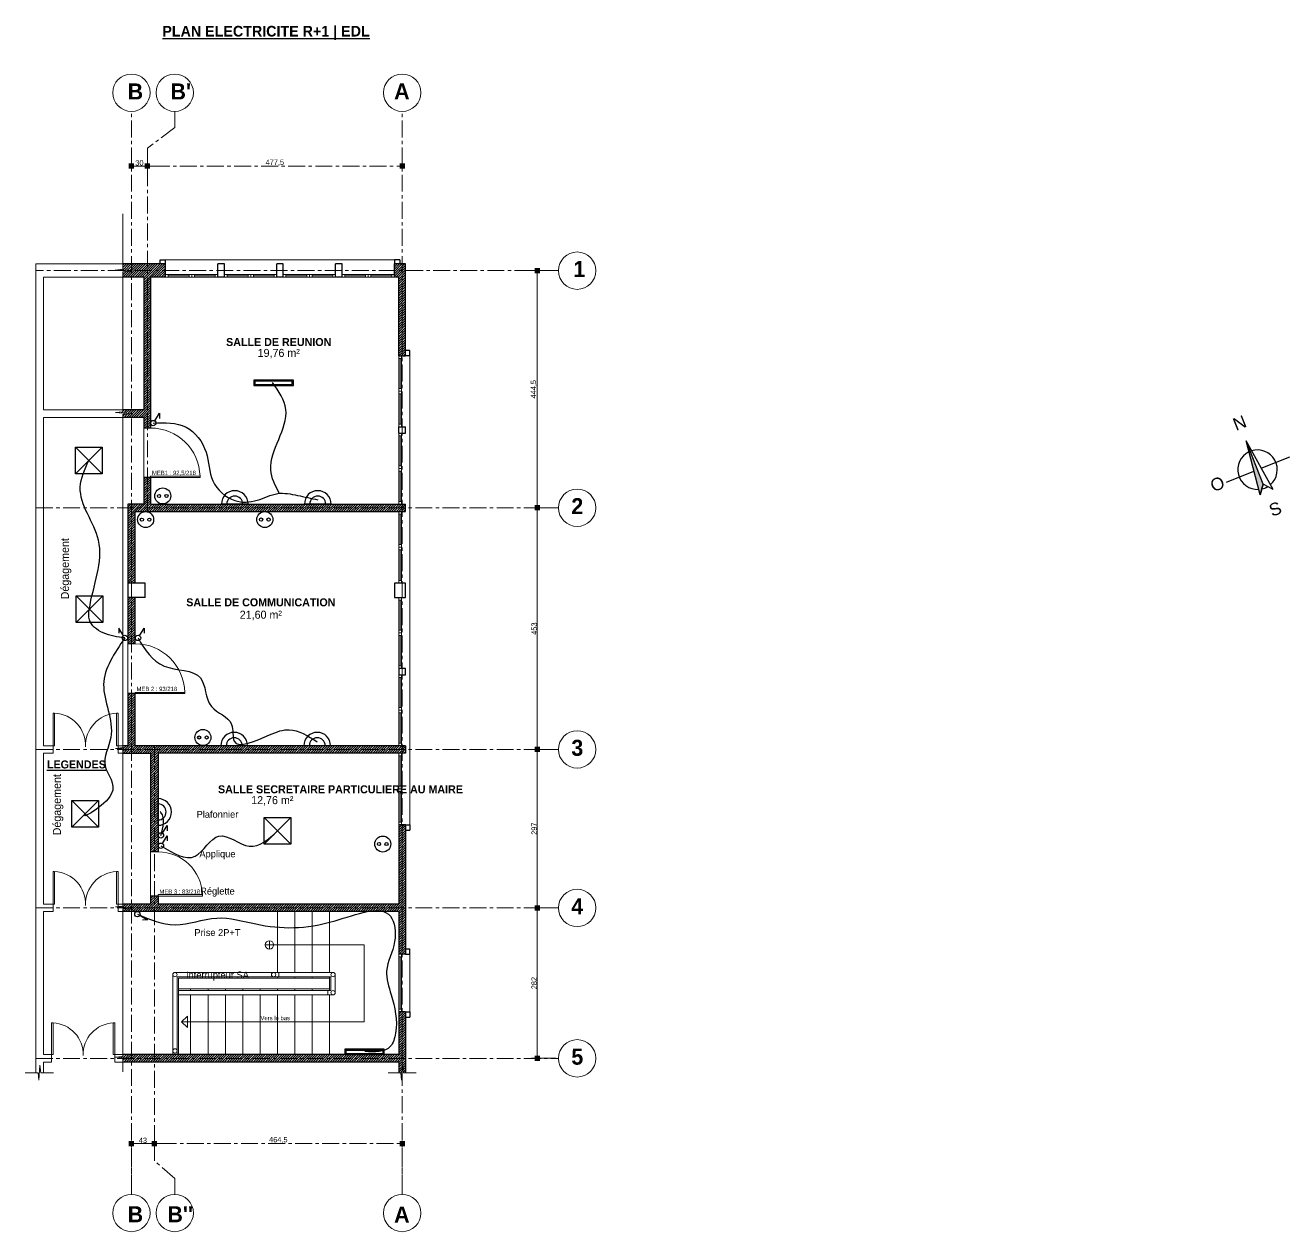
# Model space of a CAD drawing. Header units: centimetres. Extents: x -15293 to 11572, y -4790 to 2619.
# Drawn here: x -4215 to -1844, y -719 to 1542 of the extents above; entities that cross this region are included whole.
import ezdxf

# ---------------------------------------------------------------- set-up
doc = ezdxf.new("R2010")
doc.units = ezdxf.units.CM
doc.linetypes.add('Axe', pattern=[1093.611073, 529.166651, -211.666656, 141.111112, -211.666656])
doc.linetypes.add('CENTER', pattern=[50.8, 31.75, -6.35, 6.35, -6.35])
doc.layers.get('0').update_dxf_attribs({"lineweight": 0})
for name, color, linetype, lineweight in [('Escalier', 7, 'Continuous', 9), ('Mur', 7, 'Continuous', 30), ('Partie coupée', 7, 'Continuous', 30), ('Poteaux', 7, 'Continuous', 30), ('Symbole de rupture', 6, 'Continuous', 0), ('TSJ_ELECTRICITE', 17, 'Continuous', 30), ('TSJ_MENUISERIE', 150, 'Continuous', 15), ('TSJ_MUR', 1, 'Continuous', 30), ('TSJ_VUE', 5, 'Continuous', 13)]:
    doc.layers.add(name, color=color, linetype=linetype, lineweight=lineweight)
for name, color, linetype in [('Fenêtre', 132, 'Continuous'), ('Garde corps métallique', 20, 'Continuous'), ('Ligne de foulée', 7, 'Continuous'), ('MArque de rupture', 7, 'Continuous'), ('Orientation', 7, 'Continuous'), ('TSJ_LEGENDE', 6, 'Continuous'), ('TSJ_TEXTE', 6, 'Continuous')]:
    doc.layers.add(name, color=color, linetype=linetype)
for name, color, linetype, lineweight, true_color in [('Partie Non étudiée', 7, 'Continuous', 0, 0xa8a8a8), ('TSJ_AXE', 7, 'CENTER', 0, 0xb80000), ('TSJ_DEPOSE', 7, 'Continuous', 30, 0xff8a8a), ('TSJ_HACHURE', 7, 'Axe', 0, 0x969696)]:
    doc.layers.add(name, color=color, linetype=linetype, lineweight=lineweight, true_color=true_color)
doc.styles.add('Arial', font='arial.ttf')
doc.styles.get("Standard").update_dxf_attribs({"font": 'GOTHIC.TTF'})
doc.dimstyles.new('Axe cotation', dxfattribs={"dimtxt": 10, "dimasz": 10, "dimexe": 10.625, "dimexo": 5, "dimtad": 1, "dimtxsty": 'Standard', "dimblk": 'BOXFILLED', "dimcen": 8, "dimadec": 0, "dimazin": 0, "dimtfac": 1, "dimtmove": 0, "dimatfit": 3, "dimldrblk": 'BOXFILLED', "dimfxl": 1, "dimlwd": 9, "dimlwe": 9, "dimarcsym": 0})

# ---------------------------------------------------------------- blocks, each defined once
blk = doc.blocks.new('Marque de rupture')
at = {"layer": 'Symbole de rupture', "lineweight": 20}
for p, q in [((0, -3.6), (0, 20.4)), ((0, -3.6), (-14.1, -5.1)), ((14.1, -7.1), (-14.1, -5.1)), ((0, -8.6), (14.1, -7.1)), ((0, -8.6), (0, -32.6))]:
    blk.add_line(p, q, dxfattribs=at)
blk = doc.blocks.new('_BoxFilled')
at = {"color": 0, "linetype": 'ByBlock', "lineweight": -2}
blk.add_line((-0.5, 0), (-1, 0), dxfattribs=at)
at = {"color": 0, "linetype": 'ByBlock'}
blk.add_solid([(-0.5, 0.5), (0.5, 0.5), (-0.5, -0.5), (0.5, -0.5)], dxfattribs=at)
blk = doc.blocks.new('*D415')
at = {"layer": 'Defpoints', "color": 0, "linetype": 'ByBlock', "transparency": 16777216}
for p in [(-3215.1, 1082.5), (-3254.8, 638), (-3215.1, 638)]:
    blk.add_point(p, dxfattribs=at)
at = {"layer": 'TSJ_AXE', "color": 0, "linetype": 'ByBlock', "lineweight": 9, "transparency": 16777216}
for p, q in [((-3220.1, 1082.5), (-3265.4, 1082.5)), ((-3254.8, 1072.5), (-3254.8, 648)), ((-3220.1, 638), (-3265.4, 638))]:
    blk.add_line(p, q, dxfattribs=at)
at = {"layer": 'TSJ_AXE', "color": 0, "linetype": 'ByBlock', "lineweight": 9, "transparency": 16777216, "xscale": 10, "yscale": 10, "zscale": 10}
for p, rotation in [((-3254.8, 1082.5), 90), ((-3254.8, 638), 270)]:
    blk.add_blockref('_BoxFilled', p, dxfattribs=dict(at, rotation=rotation))
at = {"layer": 'TSJ_AXE', "color": 0, "linetype": 'ByBlock', "transparency": 16777216, "insert": (-3261.2, 860.2), "char_height": 10, "attachment_point": 5, "rotation": 90}
blk.add_mtext('444,5', dxfattribs=at)
blk = doc.blocks.new('*D416')
at = {"layer": 'Defpoints', "color": 0, "linetype": 'ByBlock', "transparency": 16777216}
for p in [(-3215.1, 638), (-3254.8, 185), (-3215.1, 185)]:
    blk.add_point(p, dxfattribs=at)
at = {"layer": 'TSJ_AXE', "color": 0, "linetype": 'ByBlock', "lineweight": 9, "transparency": 16777216}
for p, q in [((-3220.1, 638), (-3265.4, 638)), ((-3254.8, 628), (-3254.8, 195)), ((-3220.1, 185), (-3265.4, 185))]:
    blk.add_line(p, q, dxfattribs=at)
at = {"layer": 'TSJ_AXE', "color": 0, "linetype": 'ByBlock', "lineweight": 9, "transparency": 16777216, "xscale": 10, "yscale": 10, "zscale": 10}
for p, rotation in [((-3254.8, 638), 90), ((-3254.8, 185), 270)]:
    blk.add_blockref('_BoxFilled', p, dxfattribs=dict(at, rotation=rotation))
at = {"layer": 'TSJ_AXE', "color": 0, "linetype": 'ByBlock', "transparency": 16777216, "insert": (-3260.7, 411.5), "char_height": 10, "attachment_point": 5, "rotation": 90}
blk.add_mtext('453', dxfattribs=at)
blk = doc.blocks.new('*D417')
at = {"layer": 'Defpoints', "color": 0, "linetype": 'ByBlock', "transparency": 16777216}
for p in [(-3215.1, 185), (-3254.8, -112), (-3215.1, -112)]:
    blk.add_point(p, dxfattribs=at)
at = {"layer": 'TSJ_AXE', "color": 0, "linetype": 'ByBlock', "lineweight": 9, "transparency": 16777216}
for p, q in [((-3220.1, 185), (-3265.4, 185)), ((-3254.8, 175), (-3254.8, -102)), ((-3220.1, -112), (-3265.4, -112))]:
    blk.add_line(p, q, dxfattribs=at)
at = {"layer": 'TSJ_AXE', "color": 0, "linetype": 'ByBlock', "lineweight": 9, "transparency": 16777216, "xscale": 10, "yscale": 10, "zscale": 10}
for p, rotation in [((-3254.8, 185), 90), ((-3254.8, -112), 270)]:
    blk.add_blockref('_BoxFilled', p, dxfattribs=dict(at, rotation=rotation))
at = {"layer": 'TSJ_AXE', "color": 0, "linetype": 'ByBlock', "transparency": 16777216, "insert": (-3260.7, 36.5), "char_height": 10, "attachment_point": 5, "rotation": 90}
blk.add_mtext('297', dxfattribs=at)
blk = doc.blocks.new('*D418')
at = {"layer": 'Defpoints', "color": 0, "linetype": 'ByBlock', "transparency": 16777216}
for p in [(-3215.1, -112), (-3254.8, -394), (-3215.1, -394)]:
    blk.add_point(p, dxfattribs=at)
at = {"layer": 'TSJ_AXE', "color": 0, "linetype": 'ByBlock', "lineweight": 9, "transparency": 16777216}
for p, q in [((-3220.1, -112), (-3265.4, -112)), ((-3254.8, -122), (-3254.8, -384)), ((-3220.1, -394), (-3265.4, -394))]:
    blk.add_line(p, q, dxfattribs=at)
at = {"layer": 'TSJ_AXE', "color": 0, "linetype": 'ByBlock', "lineweight": 9, "transparency": 16777216, "xscale": 10, "yscale": 10, "zscale": 10}
for p, rotation in [((-3254.8, -112), 90), ((-3254.8, -394), 270)]:
    blk.add_blockref('_BoxFilled', p, dxfattribs=dict(at, rotation=rotation))
at = {"layer": 'TSJ_AXE', "color": 0, "linetype": 'ByBlock', "transparency": 16777216, "insert": (-3260.7, -253), "char_height": 10, "attachment_point": 5, "rotation": 90}
blk.add_mtext('282', dxfattribs=at)
blk = doc.blocks.new('*D413')
at = {"layer": 'Defpoints', "color": 0, "transparency": 16777216}
for p in [(-4015.6, 1368.8), (-3985.6, 1299.6), (-4015.6, 1278.6)]:
    blk.add_point(p, dxfattribs=at)
at = {"layer": 'TSJ_AXE', "color": 0, "lineweight": 9, "transparency": 16777216}
for p, q in [((-4015.6, 1363.8), (-4015.6, 1268)), ((-3985.6, 1294.6), (-3985.6, 1268)), ((-3995.6, 1278.6), (-4005.6, 1278.6))]:
    blk.add_line(p, q, dxfattribs=at)
at = {"layer": 'TSJ_AXE', "color": 0, "lineweight": 9, "transparency": 16777216, "xscale": 10, "yscale": 10, "zscale": 10, "rotation": 180}
blk.add_blockref('_BoxFilled', (-4015.6, 1278.6), dxfattribs=at)
at = {"layer": 'TSJ_AXE', "color": 0, "lineweight": 9, "transparency": 16777216, "xscale": 10, "yscale": 10, "zscale": 10}
blk.add_blockref('_BoxFilled', (-3985.6, 1278.6), dxfattribs=at)
at = {"layer": 'TSJ_AXE', "color": 0, "transparency": 16777216, "insert": (-4000.6, 1284.5), "char_height": 10, "attachment_point": 5}
blk.add_mtext('30', dxfattribs=at)
blk = doc.blocks.new('*D414')
at = {"layer": 'Defpoints', "color": 0, "transparency": 16777216}
for p in [(-3508.1, 1368.8), (-3985.6, 1299.6), (-3508.1, 1278.6)]:
    blk.add_point(p, dxfattribs=at)
at = {"layer": 'TSJ_AXE', "color": 0, "lineweight": 9, "transparency": 16777216}
for p, q in [((-3508.1, 1363.8), (-3508.1, 1268)), ((-3985.6, 1294.6), (-3985.6, 1268)), ((-3975.6, 1278.6), (-3518.1, 1278.6))]:
    blk.add_line(p, q, dxfattribs=at)
at = {"layer": 'TSJ_AXE', "color": 0, "lineweight": 9, "transparency": 16777216, "xscale": 10, "yscale": 10, "zscale": 10, "rotation": 180}
blk.add_blockref('_BoxFilled', (-3985.6, 1278.6), dxfattribs=at)
at = {"layer": 'TSJ_AXE', "color": 0, "lineweight": 9, "transparency": 16777216, "xscale": 10, "yscale": 10, "zscale": 10}
blk.add_blockref('_BoxFilled', (-3508.1, 1278.6), dxfattribs=at)
at = {"layer": 'TSJ_AXE', "color": 0, "transparency": 16777216, "insert": (-3746.8, 1284.9), "char_height": 10, "attachment_point": 5}
blk.add_mtext('477,5', dxfattribs=at)
blk = doc.blocks.new('*D421')
at = {"layer": 'Defpoints', "color": 0, "transparency": 16777216}
for p in [(-3972.6, -553.7), (-3972.6, -586), (-4015.6, -649)]:
    blk.add_point(p, dxfattribs=at)
at = {"layer": 'TSJ_AXE', "color": 0, "lineweight": 9, "transparency": 16777216}
for p, q in [((-4015.6, -644), (-4015.6, -543.1)), ((-3972.6, -581), (-3972.6, -543.1)), ((-4005.6, -553.7), (-3982.6, -553.7))]:
    blk.add_line(p, q, dxfattribs=at)
at = {"layer": 'TSJ_AXE', "color": 0, "lineweight": 9, "transparency": 16777216, "xscale": 10, "yscale": 10, "zscale": 10, "rotation": 180}
blk.add_blockref('_BoxFilled', (-4015.6, -553.7), dxfattribs=at)
at = {"layer": 'TSJ_AXE', "color": 0, "lineweight": 9, "transparency": 16777216, "xscale": 10, "yscale": 10, "zscale": 10}
blk.add_blockref('_BoxFilled', (-3972.6, -553.7), dxfattribs=at)
at = {"layer": 'TSJ_AXE', "color": 0, "transparency": 16777216, "insert": (-3994.1, -547.8), "char_height": 10, "attachment_point": 5}
blk.add_mtext('43', dxfattribs=at)
blk = doc.blocks.new('*D422')
at = {"layer": 'Defpoints', "color": 0, "transparency": 16777216}
for p in [(-3508.1, -553.7), (-3972.6, -586), (-3508.1, -649)]:
    blk.add_point(p, dxfattribs=at)
at = {"layer": 'TSJ_AXE', "color": 0, "lineweight": 9, "transparency": 16777216}
for p, q in [((-3972.6, -581), (-3972.6, -543.1)), ((-3508.1, -644), (-3508.1, -543.1)), ((-3962.6, -553.7), (-3518.1, -553.7))]:
    blk.add_line(p, q, dxfattribs=at)
at = {"layer": 'TSJ_AXE', "color": 0, "lineweight": 9, "transparency": 16777216, "xscale": 10, "yscale": 10, "zscale": 10, "rotation": 180}
blk.add_blockref('_BoxFilled', (-3972.6, -553.7), dxfattribs=at)
at = {"layer": 'TSJ_AXE', "color": 0, "lineweight": 9, "transparency": 16777216, "xscale": 10, "yscale": 10, "zscale": 10}
blk.add_blockref('_BoxFilled', (-3508.1, -553.7), dxfattribs=at)
at = {"layer": 'TSJ_AXE', "color": 0, "transparency": 16777216, "insert": (-3740.3, -547.4), "char_height": 10, "attachment_point": 5}
blk.add_mtext('464,5', dxfattribs=at)

msp = doc.modelspace()

# ---------------------------------------------------------------- hatches: boundary and pattern name
at = {"true_color": 0xc7c8ca}
h = msp.add_hatch(color=9, dxfattribs=at)
h.dxf.hatch_style = 1
h.paths.add_polyline_path([(-1896.747, 673.292, -0.04028833), (-1902.641, 672.473), (-1900.025, 662.388)])
h.paths.add_polyline_path([(-1893.972, 682.521), (-1904.698, 709.426), (-1911.52, 706.706), (-1902.641, 672.473, 0.04028833), (-1896.747, 673.292)])
h.paths.add_polyline_path([(-1918.393, 743.783, 0.01818794), (-1920.857, 742.701), (-1911.52, 706.706), (-1904.698, 709.426)])
h.paths.add_polyline_path([(-1926.247, 763.482), (-1920.857, 742.701, -0.01818794), (-1918.393, 743.783)])
at = {"layer": 'TSJ_HACHURE', "lineweight": 0, "true_color": 0xc7c8ca}
h = msp.add_hatch(dxfattribs=at)
h.set_pattern_fill('ANSI31', color=9)
h.set_pattern_definition([(45, (-4226.3426, 0), (-2.245064, 2.245064), [])])
h.paths.add_polyline_path([(-3992.587, 1069.989), (-3992.587, 821.489), (-4031.587, 821.489), (-4031.587, 817.921), (-4045.729, 816.421), (-4017.445, 814.421), (-4031.587, 812.921), (-4031.587, 807.489), (-3992.587, 807.489), (-3992.587, 787.489), (-3979.587, 787.489), (-3979.587, 1069.989), (-3951.587, 1069.989), (-3951.587, 1094.989), (-4031.587, 1094.989), (-4031.587, 1085.17), (-4045.729, 1083.67), (-4017.445, 1081.67), (-4031.587, 1080.17), (-4031.587, 1069.989)])
h.paths.add_polyline_path([(-3501.587, 1094.989), (-3522.587, 1094.989), (-3522.587, 1069.989), (-3514.587, 1069.989), (-3514.587, 922.989), (-3501.587, 922.989)])
h.paths.add_polyline_path([(-3501.587, 630.989), (-3501.587, 644.989), (-3979.587, 644.989), (-3979.587, 694.989), (-3992.587, 694.989), (-3992.587, 644.989), (-4022.587, 644.989), (-4022.587, 496.489), (-4008.587, 496.489), (-4008.587, 630.989)])
h.paths.add_polyline_path([(-4008.587, 469.989), (-4022.587, 469.989), (-4022.587, 382.989), (-4008.587, 382.989)])
h.paths.add_polyline_path([(-4008.587, 289.989), (-4022.587, 289.989), (-4022.587, 191.989), (-4031.587, 191.989), (-4031.587, 188.421), (-4040.587, 187.466), (-4040.587, 186.557), (-4017.445, 184.921), (-4031.587, 183.421), (-4031.587, 177.989), (-3979.587, 177.989), (-3979.587, -7.011), (-3965.587, -7.011), (-3965.587, 177.989), (-3501.587, 177.989), (-3501.587, 191.989), (-4008.587, 191.989)])
h.paths.add_polyline_path([(-3501.587, 43.989), (-3514.587, 43.989), (-3514.587, -105.011), (-3965.587, -105.011), (-3965.587, -90.011), (-3979.587, -90.011), (-3979.587, -105.011), (-4031.587, -105.011), (-4031.587, -108.579), (-4040.587, -109.534), (-4040.587, -110.443), (-4017.445, -112.079), (-4031.587, -113.579), (-4031.587, -119.011), (-3514.587, -119.011), (-3514.587, -199.011), (-3501.587, -199.011)])
h.paths.add_polyline_path([(-3501.587, -307.011), (-3514.587, -307.011), (-3514.587, -387.011), (-4031.587, -387.011), (-4031.587, -390.579), (-4045.729, -392.079), (-4017.445, -394.079), (-4031.587, -395.579), (-4031.587, -401.011), (-3514.587, -401.011), (-3514.587, -421.011), (-3510.587, -421.011), (-3509.087, -435.153), (-3507.087, -406.869), (-3505.587, -421.011), (-3501.587, -421.011)])

# ---------------------------------------------------------------- linework, layer by layer
at = {"layer": 'Escalier', "lineweight": 9}
for p, q in [((-3839.587, -264.011), (-3839.587, -267.011)), ((-3807.087, -264.011), (-3807.087, -267.011)), ((-3774.587, -264.011), (-3774.587, -267.011)), ((-3742.087, -264.011), (-3742.087, -267.011)), ((-3709.587, -264.011), (-3709.587, -267.011)), ((-3677.087, -264.011), (-3677.087, -267.011))]:
    msp.add_line(p, q, dxfattribs=at)
at = {"layer": 'Fenêtre', "lineweight": 20}
msp.add_line((-3512.087, 917.989), (-3512.087, 861.489), dxfattribs=at)
at = {"layer": 'Fenêtre', "lineweight": 9}
msp.add_line((-3509.587, 861.489), (-3509.587, 917.989), dxfattribs=at)
at = {"layer": 'Fenêtre'}
msp.add_line((-3514.587, 789.989), (-3514.587, 789.989), dxfattribs=at)
at = {"layer": 'Fenêtre', "lineweight": 20}
msp.add_lwpolyline([(-3514.587, 922.989), (-3514.587, 917.989), (-3509.587, 917.989), (-3509.587, 922.989)], dxfattribs=at)
at = {"layer": 'Garde corps métallique', "lineweight": 9}
for p, q in [((-3938.087, -237.011), (-3938.087, -387.011)), ((-3934.087, -233.011), (-3637.587, -233.011)), ((-3739.087, -233.011), (-3739.087, -241.011)), ((-3633.587, -237.011), (-3633.587, -271.011)), ((-3930.087, -241.011), (-3641.587, -241.011)), ((-3930.087, -241.011), (-3930.087, -387.011)), ((-3641.587, -241.011), (-3641.587, -267.011)), ((-3641.587, -267.011), (-3927.087, -267.011)), ((-3637.587, -275.011), (-3927.087, -275.011)), ((-3647.587, -275.011), (-3647.587, -267.011))]:
    msp.add_line(p, q, dxfattribs=at)
at = {"layer": 'Garde corps métallique', "lineweight": 20}
for centre in [(-3934.087, -237.011), (-3749.087, -237.011), (-3637.587, -237.011), (-3637.587, -271.011), (-3934.087, -380.011)]:
    msp.add_circle(centre, 4, dxfattribs=at)
at = {"layer": 'Ligne de foulée', "lineweight": 20}
for p, q in [((-3749.087, -181.511), (-3765.087, -181.511)), ((-3757.087, -189.511), (-3757.087, -173.511)), ((-3921.666, -325.648), (-3910.782, -325.568))]:
    msp.add_line(p, q, dxfattribs=at)
at = {"layer": 'Ligne de foulée', "lineweight": 0}
msp.add_lwpolyline([(-3749.087, -181.511), (-3579.587, -181.511), (-3579.587, -325.593), (-3910.782, -325.593)], dxfattribs=at)
at = {"layer": 'Ligne de foulée', "lineweight": 20}
msp.add_lwpolyline([(-3910.782, -336.371), (-3910.782, -314.764), (-3921.666, -325.648)], close=True, dxfattribs=at)
msp.add_circle((-3757.087, -181.511), 8, dxfattribs=at)
at = {"layer": 'MArque de rupture', "lineweight": 0}
for p, q in [((-4031.587, 1109.17), (-4031.587, 1189.17)), ((-4031.587, 1056.17), (-4031.587, 841.921)), ((-4031.587, 788.921), (-4031.587, 191.989)), ((-4031.587, 159.421), (-4031.587, -105.011)), ((-4031.587, -137.579), (-4031.587, -387.011))]:
    msp.add_line(p, q, dxfattribs=at)
at = {"layer": 'Mur'}
for p, q in [((-3979.587, 1094.989), (-3979.587, 1094.989)), ((-3501.587, 644.989), (-3501.587, 644.989))]:
    msp.add_line(p, q, dxfattribs=at)
at = {"layer": 'Orientation', "transparency": 33554687}
for p, q in [((-1900.025, 662.388), (-1926.247, 763.482)), ((-1893.972, 682.521), (-1900.025, 662.388))]:
    msp.add_line(p, q, dxfattribs=at)
for points in [[(-1900.025, 662.388), (-1926.247, 763.482)], [(-1875.728, 672.073), (-1926.247, 763.482)], [(-1893.972, 682.521), (-1926.247, 763.482)], [(-1897.875, 712.146), (-1844.436, 733.449)], [(-1962.926, 686.214), (-1911.52, 706.706)], [(-1900.025, 662.388), (-1893.972, 682.521)], [(-1875.728, 672.073), (-1893.972, 682.521)]]:
    msp.add_lwpolyline(points, dxfattribs=at)
for start, end in [(115.782861, 273.298388), (310.411084, 107.444192), (282.526802, 301.155157)]:
    msp.add_arc((-1904.769, 709.398), 36.986, start, end, dxfattribs=at)
at = {"layer": 'Partie coupée'}
for p, q in [((-3961.587, 1094.989), (-3961.587, 1102.989)), ((-3961.587, 1102.989), (-3951.587, 1102.989)), ((-3951.587, 1094.989), (-3951.587, 1102.989)), ((-3522.587, 1102.989), (-3522.587, 1094.989)), ((-3512.587, 1102.989), (-3522.587, 1102.989)), ((-3512.587, 1102.989), (-3512.587, 1094.989)), ((-3493.587, 932.989), (-3501.587, 932.989)), ((-3493.587, 922.989), (-3493.587, 932.989)), ((-3493.587, 922.989), (-3501.587, 922.989)), ((-3501.587, 43.989), (-3493.587, 43.989)), ((-3501.587, 33.989), (-3493.587, 33.989)), ((-3493.587, 43.989), (-3493.587, 33.989)), ((-3501.587, -189.011), (-3493.587, -189.011)), ((-3493.587, -199.011), (-3493.587, -189.011)), ((-3501.587, -199.011), (-3493.587, -199.011)), ((-3501.587, -307.011), (-3493.587, -307.011)), ((-3493.587, -307.011), (-3493.587, -317.011)), ((-3501.587, -317.011), (-3493.587, -317.011))]:
    msp.add_line(p, q, dxfattribs=at)
at = {"layer": 'Partie Non étudiée'}
for p, q in [((-4194.587, 1094.989), (-4194.587, -421.011)), ((-4194.587, 1094.989), (-4031.587, 1094.989)), ((-4180.587, 1069.989), (-4180.587, 821.489)), ((-4180.587, 1069.989), (-4031.587, 1069.989)), ((-4031.587, 821.489), (-4180.587, 821.489)), ((-4180.587, 807.489), (-4180.587, 191.989)), ((-4031.587, 807.489), (-4180.587, 807.489)), ((-4162.587, 191.989), (-4180.587, 191.989)), ((-4162.587, 191.989), (-4162.587, 177.989)), ((-4031.587, 191.989), (-4040.587, 191.989)), ((-4040.587, 191.989), (-4040.587, 177.989)), ((-4180.587, 177.989), (-4180.587, -105.011)), ((-4180.587, 177.989), (-4162.587, 177.989)), ((-4040.587, 177.989), (-4031.587, 177.989)), ((-4162.587, -105.011), (-4180.587, -105.011)), ((-4162.587, -105.011), (-4162.587, -119.011)), ((-4040.587, -105.011), (-4040.587, -119.011)), ((-4040.587, -105.011), (-4031.587, -105.011)), ((-4180.587, -119.011), (-4180.587, -387.011)), ((-4162.587, -119.011), (-4180.587, -119.011)), ((-4040.587, -119.011), (-4031.587, -119.011)), ((-4165.587, -387.011), (-4180.587, -387.011)), ((-4165.587, -401.011), (-4180.587, -401.011)), ((-4180.587, -401.011), (-4180.587, -421.011)), ((-4165.587, -401.011), (-4165.587, -387.011)), ((-4046.587, -401.011), (-4046.587, -387.011)), ((-4046.587, -387.011), (-4031.587, -387.011)), ((-4046.587, -401.011), (-4031.587, -401.011))]:
    msp.add_line(p, q, dxfattribs=at)
at = {"layer": 'Partie Non étudiée', "lineweight": 9}
for p, q in [((-4190.587, -421.011), (-4214.587, -421.011)), ((-4190.587, -421.011), (-4189.087, -435.153)), ((-4189.087, -435.153), (-4187.087, -406.869)), ((-4185.587, -421.011), (-4187.087, -406.869)), ((-4185.587, -421.011), (-4161.587, -421.011))]:
    msp.add_line(p, q, dxfattribs=at)
at = {"layer": 'Partie Non étudiée'}
for points in [[(-4162.587, 191.989), (-4159.587, 191.989), (-4159.587, 252.989), (-4162.587, 252.989)], [(-4040.587, 191.989), (-4043.587, 191.989), (-4043.587, 252.989), (-4040.587, 252.989)], [(-4162.587, -105.011), (-4159.587, -105.011), (-4159.587, -44.011), (-4162.587, -44.011)], [(-4040.587, -105.011), (-4043.587, -105.011), (-4043.587, -44.011), (-4040.587, -44.011)], [(-4165.587, -387.011), (-4162.587, -387.011), (-4162.587, -327.511), (-4165.587, -327.511)], [(-4049.587, -387.011), (-4046.587, -387.011), (-4046.587, -327.511), (-4049.587, -327.511)]]:
    msp.add_lwpolyline(points, close=True, dxfattribs=at)
at = {"layer": 'Partie Non étudiée', "lineweight": 0}
for centre, radius, start, end in [((-4162.566, 192.04), 61.021, 357.858402, 87.202047), ((-4040.608, 192.04), 61.021, 92.797953, 182.141598), ((-4162.566, -104.96), 61.021, 357.858402, 87.202047), ((-4040.608, -104.96), 61.021, 92.797953, 182.141598), ((-4165.59, -386.961), 59.526, 358.415947, 87.108115), ((-4046.584, -386.961), 59.526, 92.891885, 181.584053)]:
    msp.add_arc(centre, radius, start, end, dxfattribs=at)
at = {"layer": 'Poteaux'}
for p, q in [((-3853.587, 1069.989), (-3853.587, 1094.989)), ((-3841.087, 1069.989), (-3841.087, 1094.989)), ((-3743.087, 1069.989), (-3743.087, 1094.989)), ((-3731.087, 1069.989), (-3731.087, 1094.989)), ((-3633.087, 1069.989), (-3633.087, 1094.989)), ((-3620.587, 1069.989), (-3620.587, 1094.989)), ((-3514.587, 789.989), (-3501.587, 789.989)), ((-3514.587, 777.989), (-3501.587, 777.989)), ((-3989.587, 496.489), (-4022.587, 496.489)), ((-4022.587, 496.489), (-4022.587, 469.989)), ((-3989.587, 469.989), (-4022.587, 469.989))]:
    msp.add_line(p, q, dxfattribs=at)
for points in [[(-3841.087, 1094.989), (-3853.587, 1094.989)], [(-3731.087, 1094.989), (-3743.087, 1094.989)], [(-3620.587, 1094.989), (-3633.087, 1094.989)], [(-3841.087, 1069.989), (-3853.587, 1069.989)], [(-3731.087, 1069.989), (-3743.087, 1069.989)], [(-3620.587, 1069.989), (-3633.087, 1069.989)], [(-3514.587, 777.989), (-3514.587, 789.989)], [(-3501.587, 777.989), (-3501.587, 789.989)], [(-3989.587, 469.989), (-3989.587, 496.489)]]:
    msp.add_lwpolyline(points, dxfattribs=at)
for points in [[(-3501.587, 496.989), (-3522.587, 496.989), (-3522.587, 469.989), (-3501.587, 469.989)], [(-3501.587, 336.989), (-3514.587, 336.989), (-3514.587, 324.989), (-3501.587, 324.989)]]:
    msp.add_lwpolyline(points, close=True, dxfattribs=at)
at = {"layer": 'Symbole de rupture', "lineweight": 20}
for p, q in [((-3510.587, -421.011), (-3534.587, -421.011)), ((-3510.587, -421.011), (-3509.087, -435.153)), ((-3509.087, -435.153), (-3507.087, -406.869)), ((-3505.587, -421.011), (-3507.087, -406.869)), ((-3505.587, -421.011), (-3481.587, -421.011))]:
    msp.add_line(p, q, dxfattribs=at)
at = {"layer": 'TSJ_AXE'}
for p, q in [((-4015.587, -649.005), (-4015.587, 1381.049)), ((-3934.492, 1381.049), (-3934.492, 1350.814)), ((-3508.087, -649.005), (-3508.087, 1381.049)), ((-3934.492, 1350.814), (-3985.587, 1311.884)), ((-3985.587, 630.989), (-3985.587, 1311.884)), ((-3522.587, 1069.989), (-3522.587, 1094.989)), ((-3215.071, 1082.489), (-4194.587, 1082.489)), ((-4194.587, 637.989), (-3215.071, 637.989)), ((-3972.587, 191.989), (-3972.587, -585.96)), ((-4194.587, 184.989), (-3215.071, 184.989)), ((-4194.587, -112.011), (-3215.071, -112.011)), ((-4194.587, -394.011), (-3215.071, -394.011)), ((-3934.492, -619.538), (-3972.587, -585.96)), ((-3934.492, -649.005), (-3934.492, -619.538)), ((-3934.492, -619.538), (-3934.492, -619.538))]:
    msp.add_line(p, q, dxfattribs=at)
at = {"layer": 'TSJ_AXE', "linetype": 'ByBlock'}
for centre in [(-4015.587, 1416.049), (-3934.492, 1416.049), (-3508.087, 1416.049), (-3180.071, 1082.489), (-3180.071, 637.989), (-3180.071, 184.989), (-3180.071, -112.011), (-3180.071, -394.011), (-4015.587, -684.005), (-3934.492, -684.005), (-3508.087, -684.005)]:
    msp.add_circle(centre, 35, dxfattribs=at)
at = {"layer": 'TSJ_DEPOSE'}
for p, q in [((-3979.587, 644.989), (-3501.587, 644.989)), ((-3501.587, 630.989), (-3501.587, 644.989)), ((-3979.587, 630.989), (-3501.587, 630.989))]:
    msp.add_line(p, q, dxfattribs=at)
at = {"layer": 'TSJ_ELECTRICITE'}
for p, q in [((-3786.041, 877.245), (-3786.041, 867.245)), ((-3712.041, 877.245), (-3786.041, 877.245)), ((-3712.041, 867.245), (-3712.041, 877.245)), ((-3786.041, 867.245), (-3712.041, 867.245)), ((-3784.041, 875.245), (-3784.041, 869.245)), ((-3714.041, 875.245), (-3784.041, 875.245)), ((-3784.041, 869.245), (-3714.041, 869.245)), ((-3714.041, 869.245), (-3714.041, 875.245)), ((-3971.985, 801.04), (-3963.041, 815.185)), ((-3963.041, 815.185), (-3963.041, 805.6)), ((-4120.498, 701.38), (-4120.498, 751.38)), ((-4120.498, 751.38), (-4070.498, 751.38)), ((-4120.498, 701.38), (-4070.498, 751.38)), ((-4120.498, 751.38), (-4070.498, 701.38)), ((-4070.498, 751.38), (-4070.498, 701.38)), ((-4070.498, 701.38), (-4120.498, 701.38)), ((-3796.977, 644.989), (-3846.977, 644.989)), ((-3641.356, 644.989), (-3691.356, 644.989)), ((-4119.499, 422.845), (-4119.499, 472.845)), ((-4119.499, 472.845), (-4069.499, 472.845)), ((-4119.499, 422.845), (-4069.499, 472.845)), ((-4119.499, 472.845), (-4069.499, 422.845)), ((-4069.499, 472.845), (-4069.499, 422.845)), ((-4069.499, 422.845), (-4119.499, 422.845)), ((-4030.577, 398.142), (-4039.521, 412.287)), ((-4039.521, 412.287), (-4039.521, 402.702)), ((-4000.597, 398.142), (-3991.653, 412.287)), ((-3991.653, 412.287), (-3991.653, 402.702)), ((-3797.977, 191.989), (-3847.977, 191.989)), ((-3642.356, 191.989), (-3692.356, 191.989)), ((-4127.36, 39.556), (-4127.36, 89.556)), ((-4127.36, 89.556), (-4077.36, 89.556)), ((-4127.36, 39.556), (-4077.36, 89.556)), ((-4127.36, 89.556), (-4077.36, 39.556)), ((-4077.36, 89.556), (-4077.36, 39.556)), ((-3965.587, 42.816), (-3965.587, 92.816)), ((-3766.973, 7.213), (-3766.973, 57.213)), ((-3766.973, 57.213), (-3716.973, 57.213)), ((-3766.973, 7.213), (-3716.973, 57.213)), ((-3766.973, 57.213), (-3716.973, 7.213)), ((-3716.973, 57.213), (-3716.973, 7.213)), ((-4077.36, 39.556), (-4127.36, 39.556)), ((-3957.609, 28.112), (-3948.665, 42.257)), ((-3948.665, 42.257), (-3948.665, 32.672)), ((-3957.609, 8.853), (-3948.665, 22.999)), ((-3948.665, 22.999), (-3948.665, 13.414)), ((-3716.973, 7.213), (-3766.973, 7.213)), ((-4000.099, -126.177), (-3985.356, -134.098)), ((-3985.356, -134.098), (-3994.917, -134.776)), ((-3615.761, -377.011), (-3615.761, -387.011)), ((-3541.761, -377.011), (-3615.761, -377.011)), ((-3613.761, -379.011), (-3613.761, -385.011)), ((-3543.761, -379.011), (-3613.761, -379.011)), ((-3543.761, -385.011), (-3543.761, -379.011)), ((-3541.761, -387.011), (-3541.761, -377.011)), ((-3615.761, -387.011), (-3541.761, -387.011)), ((-3613.761, -385.011), (-3543.761, -385.011))]:
    msp.add_line(p, q, dxfattribs=at)
for centre, radius in [((-3974.657, 796.814), 5), ((-3956.909, 660.12), 15), ((-3963.909, 660.12), 3), ((-3949.909, 660.12), 3), ((-3988.947, 615.817), 15), ((-3995.947, 615.817), 3), ((-3981.947, 615.817), 3), ((-3765.553, 615.966), 15), ((-3772.553, 615.966), 3), ((-3758.553, 615.966), 3), ((-4027.905, 393.915), 5), ((-4003.269, 393.915), 5), ((-3881.642, 207.394), 15), ((-3888.642, 207.394), 3), ((-3874.642, 207.394), 3), ((-3960.281, 23.886), 5), ((-3960.281, 4.627), 5), ((-3544.443, 7.747), 15), ((-3551.443, 7.747), 3), ((-3537.443, 7.747), 3), ((-4004.504, -123.811), 5)]:
    msp.add_circle(centre, radius, dxfattribs=at)
for centre, radius, start, end in [((-3821.977, 644.989), 25, 0, 180), ((-3666.356, 644.989), 25, 0, 180), ((-3821.977, 644.989), 15, 0, 180), ((-3666.356, 644.989), 15, 0, 180), ((-3822.977, 191.989), 25, 0, 180), ((-3667.356, 191.989), 25, 0, 180), ((-3822.977, 191.989), 15, 0, 180), ((-3667.356, 191.989), 15, 0, 180), ((-3965.587, 67.816), 25, 270, 90), ((-3965.587, 67.816), 15, 270, 90)]:
    msp.add_arc(centre, radius, start, end, dxfattribs=at)
msp.add_open_spline([(-3738.222, 665.013), (-3746.223, 679.554), (-3771.219, 730.139), (-3704.856, 805.519), (-3739.636, 856.217), (-3750.883, 872.611)], degree=3, knots=[6.87515046, 6.87515046, 6.87515046, 6.87515046, 54.258929, 171.03969183, 226.84585422, 226.84585422, 226.84585422, 226.84585422], dxfattribs=at)
for points in [[(-3974.657, 796.814), (-3913.321, 789.081), (-3875.66, 742.059), (-3862.921, 688.399), (-3821.633, 651.489), (-3779.984, 652.182), (-3741.459, 664.662), (-3704.322, 661.196), (-3666.144, 652.876)], [(-4027.905, 393.915), (-4068.786, 403.619), (-4094.492, 428.162), (-4094.499, 447.845), (-4077.522, 577.461), (-4111.577, 676.414), (-4095.498, 726.38)], [(-4027.905, 393.915), (-4067.764, 306.97), (-4054.357, 207.49), (-4064.891, 153.923), (-4053.399, 101.314), (-4102.36, 64.556), (-4100.324, 66.878)], [(-4003.269, 393.915), (-3954.32, 341.188), (-3886.172, 319.23), (-3865.837, 265.434), (-3827.916, 231.948), (-3822.977, 200.658), (-3757.019, 212.186), (-3719.647, 222.067), (-3667.356, 199.56)], [(-3960.281, 23.886), (-3960.281, 66.776), (-3961.903, 68.763)], [(-3960.281, 4.627), (-3896.242, -14.845), (-3851.586, 22.609), (-3794.659, 3.541), (-3741.973, 32.213)], [(-4004.504, -123.811), (-3933.941, -143.723), (-3855.663, -130.975), (-3782.491, -142.023), (-3633.593, -136.074), (-3530.313, -127.604), (-3522.274, -175.248), (-3537.28, -230.386), (-3528.705, -274.817), (-3520.517, -347.011), (-3530.332, -371.771), (-3578.403, -381.375)]]:
    msp.add_spline(points, degree=3, dxfattribs=at)
at = {"layer": 'TSJ_MENUISERIE', "lineweight": 20}
for p, q in [((-3951.587, 1069.989), (-3853.587, 1069.989)), ((-3946.587, 1074.989), (-3858.587, 1074.989)), ((-3907.587, 1072.489), (-3946.587, 1072.489)), ((-3897.587, 1072.489), (-3858.587, 1072.489)), ((-3841.087, 1069.989), (-3743.087, 1069.989)), ((-3836.087, 1074.989), (-3748.087, 1074.989)), ((-3797.087, 1072.489), (-3836.087, 1072.489)), ((-3787.087, 1072.489), (-3748.087, 1072.489)), ((-3731.087, 1069.989), (-3633.087, 1069.989)), ((-3726.087, 1074.989), (-3638.087, 1074.989)), ((-3687.087, 1072.489), (-3726.087, 1072.489)), ((-3677.087, 1072.489), (-3638.087, 1072.489)), ((-3620.587, 1069.989), (-3522.587, 1069.989)), ((-3615.587, 1074.989), (-3527.587, 1074.989)), ((-3576.587, 1072.489), (-3615.587, 1072.489)), ((-3566.587, 1072.489), (-3527.587, 1072.489)), ((-3514.587, 922.989), (-3514.587, 789.989)), ((-3512.087, 794.989), (-3512.087, 851.489)), ((-3509.587, 851.489), (-3509.587, 794.989)), ((-3514.587, 777.989), (-3514.587, 644.989)), ((-3512.087, 772.989), (-3512.087, 716.489)), ((-3509.587, 716.489), (-3509.587, 772.989)), ((-3887.087, 696.989), (-3979.587, 696.989)), ((-3979.587, 696.989), (-3979.587, 694.989)), ((-3979.587, 694.989), (-3887.087, 694.989)), ((-3887.087, 694.989), (-3887.087, 696.989)), ((-3512.087, 649.989), (-3512.087, 706.489)), ((-3509.587, 706.489), (-3509.587, 649.989)), ((-3514.587, 630.989), (-3514.587, 496.989)), ((-3512.087, 625.989), (-3512.087, 568.989)), ((-3509.587, 568.989), (-3509.587, 625.989)), ((-3512.087, 501.989), (-3512.087, 558.989)), ((-3509.587, 558.989), (-3509.587, 501.989)), ((-3514.587, 469.989), (-3514.587, 336.989)), ((-3512.087, 464.989), (-3512.087, 408.489)), ((-3509.587, 408.489), (-3509.587, 464.989)), ((-3512.087, 341.989), (-3512.087, 398.489)), ((-3509.587, 398.489), (-3509.587, 341.989)), ((-3514.587, 324.989), (-3514.587, 191.989)), ((-3512.087, 319.989), (-3512.087, 263.489)), ((-3509.587, 263.489), (-3509.587, 319.989)), ((-3915.587, 291.989), (-4008.587, 291.989)), ((-4008.587, 291.989), (-4008.587, 289.989)), ((-4008.587, 289.989), (-3915.587, 289.989)), ((-3915.587, 289.989), (-3915.587, 291.989)), ((-3512.087, 196.989), (-3512.087, 253.489)), ((-3509.587, 253.489), (-3509.587, 196.989)), ((-3514.587, 177.989), (-3514.587, 43.989)), ((-3512.087, 172.989), (-3512.087, 115.989)), ((-3509.587, 115.989), (-3509.587, 172.989)), ((-3512.087, 48.989), (-3512.087, 105.989)), ((-3509.587, 105.989), (-3509.587, 48.989)), ((-3514.587, -199.011), (-3514.587, -307.011)), ((-3512.087, -204.011), (-3512.087, -302.011)), ((-3509.587, -302.011), (-3509.587, -204.011))]:
    msp.add_line(p, q, dxfattribs=at)
at = {"layer": 'TSJ_MENUISERIE'}
msp.add_line((-3887.087, 694.989), (-3887.087, 695.009), dxfattribs=at)
at = {"layer": 'TSJ_MENUISERIE', "lineweight": 20}
for points in [[(-3951.587, 1069.989), (-3946.587, 1069.989), (-3946.587, 1074.989), (-3951.587, 1074.989)], [(-3853.587, 1074.989), (-3858.587, 1074.989), (-3858.587, 1069.989), (-3853.587, 1069.989)], [(-3841.087, 1069.989), (-3836.087, 1069.989), (-3836.087, 1074.989), (-3841.087, 1074.989)], [(-3743.087, 1074.989), (-3748.087, 1074.989), (-3748.087, 1069.989), (-3743.087, 1069.989)], [(-3731.087, 1069.989), (-3726.087, 1069.989), (-3726.087, 1074.989), (-3731.087, 1074.989)], [(-3633.087, 1074.989), (-3638.087, 1074.989), (-3638.087, 1069.989), (-3633.087, 1069.989)], [(-3620.587, 1069.989), (-3615.587, 1069.989), (-3615.587, 1074.989), (-3620.587, 1074.989)], [(-3522.587, 1074.989), (-3527.587, 1074.989), (-3527.587, 1069.989), (-3522.587, 1069.989)], [(-3509.587, 789.989), (-3509.587, 794.989), (-3514.587, 794.989), (-3514.587, 789.989)], [(-3514.587, 777.989), (-3514.587, 772.989), (-3509.587, 772.989), (-3509.587, 777.989)], [(-3509.587, 644.989), (-3509.587, 649.989), (-3514.587, 649.989), (-3514.587, 644.989)], [(-3514.587, 630.989), (-3514.587, 625.989), (-3509.587, 625.989), (-3509.587, 630.989)], [(-3509.587, 496.989), (-3509.587, 501.989), (-3514.587, 501.989), (-3514.587, 496.989)], [(-3514.587, 469.989), (-3514.587, 469.989), (-3514.587, 464.989), (-3509.587, 464.989), (-3509.587, 469.989)], [(-3509.587, 336.989), (-3509.587, 341.989), (-3514.587, 341.989), (-3514.587, 336.989)], [(-3514.587, 324.989), (-3514.587, 324.989), (-3514.587, 319.989), (-3509.587, 319.989), (-3509.587, 324.989)], [(-3509.587, 191.989), (-3509.587, 196.989), (-3514.587, 196.989), (-3514.587, 191.989)], [(-3514.587, 177.989), (-3514.587, 172.989), (-3509.587, 172.989), (-3509.587, 177.989)], [(-3514.587, -199.011), (-3514.587, -204.011), (-3509.587, -204.011), (-3509.587, -199.011)], [(-3514.587, -307.011), (-3514.587, -302.011), (-3509.587, -302.011), (-3509.587, -307.011)]]:
    msp.add_lwpolyline(points, dxfattribs=at)
for points in [[(-3907.587, 1069.989), (-3902.587, 1069.989), (-3902.587, 1074.989), (-3907.587, 1074.989)], [(-3897.587, 1069.989), (-3902.587, 1069.989), (-3902.587, 1074.989), (-3897.587, 1074.989)], [(-3797.087, 1069.989), (-3792.087, 1069.989), (-3792.087, 1074.989), (-3797.087, 1074.989)], [(-3787.087, 1069.989), (-3792.087, 1069.989), (-3792.087, 1074.989), (-3787.087, 1074.989)], [(-3687.087, 1069.989), (-3682.087, 1069.989), (-3682.087, 1074.989), (-3687.087, 1074.989)], [(-3677.087, 1069.989), (-3682.087, 1069.989), (-3682.087, 1074.989), (-3677.087, 1074.989)], [(-3576.587, 1069.989), (-3571.587, 1069.989), (-3571.587, 1074.989), (-3576.587, 1074.989)], [(-3566.587, 1069.989), (-3571.587, 1069.989), (-3571.587, 1074.989), (-3566.587, 1074.989)], [(-3514.587, 856.489), (-3509.587, 856.489), (-3509.587, 861.489), (-3514.587, 861.489)], [(-3514.587, 856.489), (-3509.587, 856.489), (-3509.587, 851.489), (-3514.587, 851.489)], [(-3514.587, 711.489), (-3509.587, 711.489), (-3509.587, 716.489), (-3514.587, 716.489)], [(-3514.587, 711.489), (-3509.587, 711.489), (-3509.587, 706.489), (-3514.587, 706.489)], [(-3514.587, 563.989), (-3509.587, 563.989), (-3509.587, 568.989), (-3514.587, 568.989)], [(-3514.587, 563.989), (-3509.587, 563.989), (-3509.587, 558.989), (-3514.587, 558.989)], [(-3514.587, 403.489), (-3509.587, 403.489), (-3509.587, 408.489), (-3514.587, 408.489)], [(-3514.587, 403.489), (-3509.587, 403.489), (-3509.587, 398.489), (-3514.587, 398.489)], [(-3514.587, 258.489), (-3509.587, 258.489), (-3509.587, 263.489), (-3514.587, 263.489)], [(-3514.587, 258.489), (-3509.587, 258.489), (-3509.587, 253.489), (-3514.587, 253.489)], [(-3514.587, 115.989), (-3509.587, 115.989), (-3509.587, 110.989), (-3514.587, 110.989)], [(-3514.587, 110.989), (-3509.587, 110.989), (-3509.587, 105.989), (-3514.587, 105.989)], [(-3514.587, 43.989), (-3509.587, 43.989), (-3509.587, 48.989), (-3514.587, 48.989)], [(-3965.587, -90.011), (-3882.587, -90.011), (-3882.587, -87.011), (-3965.587, -87.011)]]:
    msp.add_lwpolyline(points, close=True, dxfattribs=at)
at = {"layer": 'TSJ_MENUISERIE', "lineweight": 5}
msp.add_arc((-3979.603, 694.951), 92.538, 1.262146, 89.990171, dxfattribs=at)
at = {"layer": 'TSJ_MENUISERIE', "lineweight": 20}
for centre, radius, start, end in [((-4008.603, 289.951), 93.038, 1.255233, 89.990278), ((-3965.628, -90.11), 83.099, 2.13698, 89.971829)]:
    msp.add_arc(centre, radius, start, end, dxfattribs=at)
at = {"layer": 'TSJ_MUR'}
for p, q in [((-3951.587, 1069.989), (-3951.587, 1094.989)), ((-3522.587, 1069.989), (-3522.587, 1094.989)), ((-3992.587, 1069.989), (-4031.587, 1069.989)), ((-3514.587, 922.989), (-3501.587, 922.989)), ((-3992.587, 821.489), (-4031.587, 821.489)), ((-3992.587, 807.489), (-4031.587, 807.489)), ((-3979.587, 787.489), (-3992.587, 787.489)), ((-3979.587, 694.989), (-3992.587, 694.989)), ((-3992.587, 694.989), (-3992.587, 644.989)), ((-3979.587, 694.989), (-3979.587, 644.989)), ((-3992.587, 644.989), (-4022.587, 644.989)), ((-4022.587, 644.989), (-4022.587, 496.489)), ((-4008.587, 496.489), (-4008.587, 630.989)), ((-4008.587, 630.989), (-3979.587, 630.989)), ((-4022.587, 469.989), (-4022.587, 382.989)), ((-4008.587, 382.989), (-4022.587, 382.989)), ((-4022.587, 289.989), (-4022.587, 191.989)), ((-4008.587, 289.989), (-4022.587, 289.989)), ((-4022.587, 191.989), (-4031.587, 191.989)), ((-3501.587, 191.989), (-4008.587, 191.989)), ((-3501.587, 191.989), (-3501.587, 177.989)), ((-4031.587, 177.989), (-3979.587, 177.989)), ((-3979.587, 177.989), (-3979.587, -7.011)), ((-3965.587, 177.989), (-3965.587, -7.011)), ((-3501.587, 177.989), (-3965.587, 177.989)), ((-3514.587, 43.989), (-3514.587, -105.011)), ((-3501.587, 43.989), (-3514.587, 43.989)), ((-3501.587, 43.989), (-3501.587, -199.011)), ((-3965.587, -7.011), (-3979.587, -7.011)), ((-3979.587, -90.011), (-3979.587, -105.011)), ((-3965.587, -90.011), (-3979.587, -90.011)), ((-3965.587, -90.011), (-3965.587, -105.011)), ((-3979.587, -105.011), (-4031.587, -105.011)), ((-3514.587, -105.011), (-3965.587, -105.011)), ((-3514.587, -119.011), (-4031.587, -119.011)), ((-3514.587, -119.011), (-3514.587, -199.011)), ((-3501.587, -199.011), (-3514.587, -199.011)), ((-3514.587, -307.011), (-3514.587, -387.011)), ((-3501.587, -307.011), (-3514.587, -307.011)), ((-3501.587, -307.011), (-3501.587, -421.011)), ((-3514.587, -387.011), (-4031.587, -387.011)), ((-3514.587, -401.011), (-4031.587, -401.011)), ((-3514.587, -401.011), (-3514.587, -421.011))]:
    msp.add_line(p, q, dxfattribs=at)
for points in [[(-3951.587, 1094.989), (-4031.587, 1094.989)], [(-3501.587, 922.989), (-3501.587, 1094.989), (-3522.587, 1094.989)], [(-3992.587, 1069.989), (-3992.587, 821.489)], [(-3951.587, 1069.989), (-3979.587, 1069.989), (-3979.587, 787.489)], [(-3514.587, 922.989), (-3514.587, 1069.989), (-3522.587, 1069.989)], [(-3992.587, 807.489), (-3992.587, 787.489)], [(-4008.587, 382.989), (-4008.587, 469.989)], [(-4008.587, 191.989), (-4008.587, 289.989)]]:
    msp.add_lwpolyline(points, dxfattribs=at)
at = {"layer": 'TSJ_VUE', "lineweight": 9}
for p, q in [((-3951.587, 1102.989), (-3522.587, 1102.989)), ((-3493.587, 43.989), (-3493.587, 922.989)), ((-3992.587, 787.489), (-3992.587, 694.989)), ((-4022.587, 382.989), (-4022.587, 289.989)), ((-3979.587, -90.011), (-3979.587, -7.011)), ((-3742.087, -119.011), (-3742.087, -233.011)), ((-3709.587, -119.011), (-3709.587, -233.011)), ((-3677.087, -119.011), (-3677.087, -233.011)), ((-3644.587, -119.011), (-3644.587, -233.011)), ((-3493.587, -199.011), (-3493.587, -307.011)), ((-3927.087, -244.011), (-3927.087, -387.011)), ((-3742.087, -244.011), (-3927.087, -244.011)), ((-3742.087, -241.011), (-3742.087, -244.011)), ((-3709.587, -241.011), (-3709.587, -244.011)), ((-3677.087, -241.011), (-3677.087, -244.011)), ((-3644.587, -241.011), (-3644.587, -267.011)), ((-3644.587, -264.011), (-3927.087, -264.011)), ((-3904.587, -264.011), (-3904.587, -267.011)), ((-3904.587, -275.011), (-3904.587, -387.011)), ((-3872.087, -264.011), (-3872.087, -267.011)), ((-3872.087, -275.011), (-3872.087, -387.011)), ((-3839.587, -275.011), (-3839.587, -387.011)), ((-3807.087, -275.011), (-3807.087, -387.011)), ((-3774.587, -275.011), (-3774.587, -387.011)), ((-3742.087, -275.011), (-3742.087, -387.011)), ((-3709.587, -275.011), (-3709.587, -387.011)), ((-3677.087, -275.011), (-3677.087, -387.011)), ((-3644.587, -275.011), (-3644.587, -387.011))]:
    msp.add_line(p, q, dxfattribs=at)
at = {"layer": 'TSJ_VUE'}
msp.add_line((-3742.087, -244.011), (-3644.587, -244.011), dxfattribs=at)

# ---------------------------------------------------------------- block references
for p in [(-4031.587, 1088.738), (-4031.587, 821.489), (-4031.587, 191.989), (-4031.587, -105.011), (-4031.587, -387.011)]:
    msp.add_blockref('Marque de rupture', p)

# ---------------------------------------------------------------- texts
at = {"layer": 'Orientation', "transparency": 33554687, "char_height": 23.503, "attachment_point": 1, "rotation": 21.734131, "style": 'Arial'}
for s, insert in [('N', (-1953.669, 803.708)), ('O', (-1996.242, 688.848)), ('S', (-1886.094, 642.637))]:
    msp.add_mtext_dynamic_manual_height_columns(s, width=26.39183, gutter_width=819.722, heights=[0], dxfattribs=dict(at, insert=insert))
at = {"layer": 'Partie Non étudiée', "char_height": 15, "attachment_point": 5, "rotation": 90}
for insert in [(-4138.061, 523.752), (-4153.054, 81.42)]:
    msp.add_mtext_dynamic_manual_height_columns('Dégagement', width=479.47189, gutter_width=12.5, heights=[2.167], dxfattribs=dict(at, insert=insert))
at = {"layer": 'TSJ_AXE', "char_height": 30}
for s, insert, attachment_point in [('{\\fCentury Gothic|b1|i0|c0|p34;B}', (-4022.674, 1433.417), 1), ("{\\fCentury Gothic|b1|i0|c0|p34;B'}", (-3942.373, 1433.417), 1), ('{\\fCentury Gothic|b1|i0|c0|p34;A}', (-3523.15, 1433.796), 1), ('{\\fCentury Gothic|b1|i0|c0|p34;1}', (-3187.209, 1100.596), 1), ('{\\fCentury Gothic|b1|i0|c0|p34;2}', (-3191.022, 656.096), 1), ('{\\fCentury Gothic|b1|i0|c0|p34;3}', (-3191.022, 203.096), 1), ('{\\fCentury Gothic|b1|i0|c0|p34;4}', (-3191.022, -93.904), 1), ('{\\fCentury Gothic|b1|i0|c0|p34;5}', (-3191.022, -375.904), 1), ('{\\fCentury Gothic|b1|i0|c0|p34;B}', (-4022.674, -701.373), 7), ("{\\fCentury Gothic|b1|i0|c0|p34;B''}", (-3948.165, -701.373), 7), ('{\\fCentury Gothic|b1|i0|c0|p34;A}', (-3523.15, -701.752), 7)]:
    msp.add_mtext_dynamic_manual_height_columns(s, width=43.00473, gutter_width=12.5, heights=[0], dxfattribs=dict(at, insert=insert, attachment_point=attachment_point))
at = {"layer": 'TSJ_LEGENDE', "attachment_point": 5}
for s, width, insert, char_height in [('{\\fCentury Gothic|b1|i0|c0|p34;\\LLEGENDES}', 648.07135, (-4118.783, 156.777), 15), ('Plafonnier', 1026.80158, (-3854.383, 63.25), 13), ('Applique', 1026.80158, (-3854.383, -12.699), 13), ('Réglette', 1026.80158, (-3854.383, -82.474), 13), ('Prise 2P+T', 1026.80158, (-3854.383, -158.327), 13), ('Interrupteur SA', 1026.80158, (-3854.383, -239.719), 13)]:
    msp.add_mtext_dynamic_manual_height_columns(s, width=width, gutter_width=12.5, heights=[2.167], dxfattribs=dict(at, insert=insert, char_height=char_height))
at = {"layer": 'TSJ_TEXTE'}
for s, width, heights, insert, char_height, attachment_point in [('{\\fCentury Gothic|b1|i0|c0|p34;\\LPLAN ELECTRICITE R+1 | EDL}', 1264.6342, [2.167], (-3763.35, 1528.15), 20, 5), ('{\\fCentury Gothic|b1|i0|c0|p34;SALLE DE REUNION}', 210.39385, [2.167], (-3739.522, 948.579), 15, 5), ('19,76 m²', 210.39385, [2.167], (-3739.522, 926.928), 15, 5), ('MEB1 : 92,5/218 ', 106.9004, [0], (-3977.068, 707.465), 8, 1), ('{\\fCentury Gothic|b1|i0|c0|p34;SALLE DE COMMUNICATION}', 569.05307, [2.167], (-3773.025, 460.66), 15, 5), ('21,60 m²', 210.39385, [2.167], (-3773.025, 436.169), 15, 5), ('MEB 2 : 93/218 ', 106.9004, [0], (-4006.068, 302.465), 8, 1), ('{\\fCentury Gothic|b1|i0|c0|p34;SALLE SECRETAIRE PARTICULIERE AU MAIRE}', 648.07135, [2.167], (-3623.755, 110.208), 15, 5), ('12,76 m²', 210.39385, [2.167], (-3751.625, 88.557), 15, 5), ('MEB 3 : 83/218 ', 106.9004, [0], (-3963.068, -77.535), 8, 1), ('Vers le bas', 106.9004, [0], (-3773.668, -314.516), 8, 1)]:
    msp.add_mtext_dynamic_manual_height_columns(s, width=width, gutter_width=12.5, heights=heights, dxfattribs=dict(at, insert=insert, char_height=char_height, attachment_point=attachment_point))

# ---------------------------------------------------------------- dimensions: what is measured, and where the dimension line sits
at = {"layer": 'TSJ_AXE'}
for base, p1, p2, picture, middle in [((-4015.587, 1278.597), (-3985.587, 1299.643), (-4015.587, 1368.809), '*D413', (-4000.587, 1284.474)), ((-3508.087, 1278.597), (-3985.587, 1299.643), (-3508.087, 1368.809), '*D414', (-3746.837, 1284.933)), ((-3972.587, -553.714), (-4015.587, -649.005), (-3972.587, -585.96), '*D421', (-3994.087, -547.837)), ((-3508.087, -553.714), (-3972.587, -585.96), (-3508.087, -649.005), '*D422', (-3740.337, -547.378))]:
    dim = msp.add_linear_dim(base=base, p1=p1, p2=p2, dimstyle='Axe cotation', dxfattribs=at)
    dim.commit()
    dim.dimension.update_dxf_attribs({"geometry": picture, "text_midpoint": middle})
at = {"layer": 'TSJ_AXE', "linetype": 'ByBlock'}
for base, p1, p2, picture, middle in [((-3254.824, 637.989), (-3215.071, 1082.489), (-3215.071, 637.989), '*D415', (-3261.159, 860.239)), ((-3254.824, 184.989), (-3215.071, 637.989), (-3215.071, 184.989), '*D416', (-3260.7, 411.489)), ((-3254.824, -112.011), (-3215.071, 184.989), (-3215.071, -112.011), '*D417', (-3260.7, 36.489)), ((-3254.824, -394.011), (-3215.071, -112.011), (-3215.071, -394.011), '*D418', (-3260.7, -253.011))]:
    dim = msp.add_linear_dim(base=base, p1=p1, p2=p2, angle=90, dimstyle='Axe cotation', dxfattribs=at)
    dim.commit()
    dim.dimension.update_dxf_attribs({"geometry": picture, "text_midpoint": middle})

doc.saveas('drawing.dxf')
